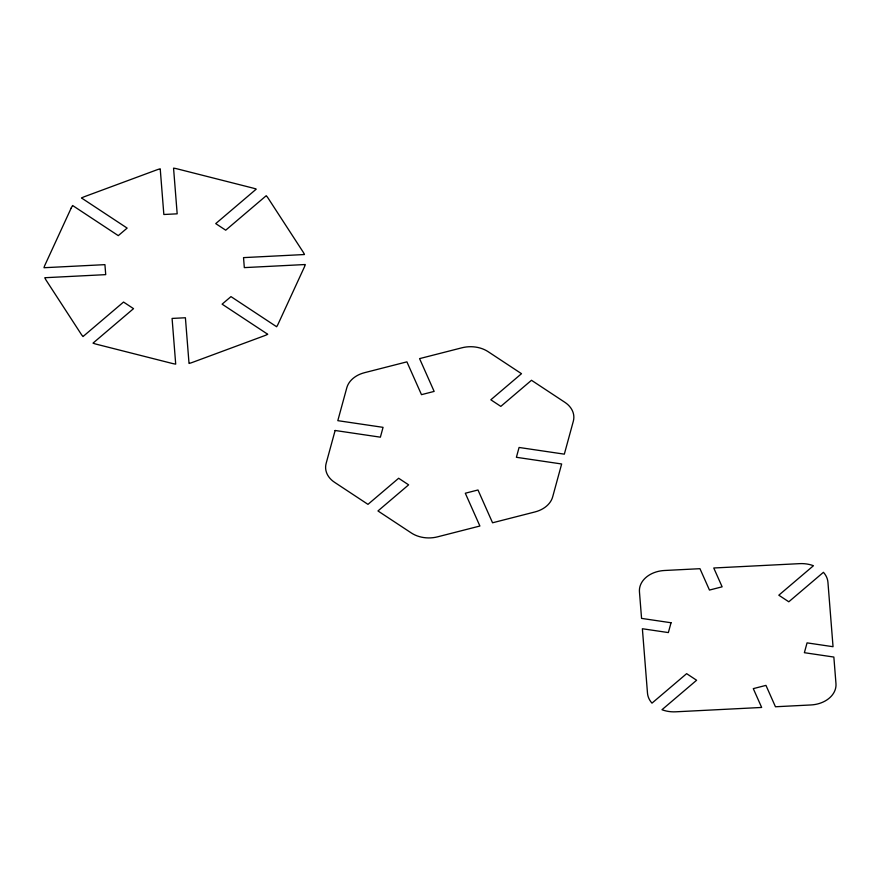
<?xml version="1.0" encoding="UTF-8"?>
<svg xmlns="http://www.w3.org/2000/svg" width="880" height="880" viewBox="0 0 880 880"><rect width="100%" height="100%" fill="white"/><g stroke="black" fill="none" stroke-linecap="round" stroke-linejoin="round"><path stroke-width="1.32" d="M335.126 430.485L326.15 463.364A26.708 20.031 -0.8 0 0 334.576 482.317L367.972 504.361L398.651 478.258L408.628 484.847L377.96 510.95L411.356 532.983A26.708 20.031 -0.8 0 0 437.514 536.855L479.897 526.02L465.311 493.229L477.983 489.984L492.558 522.786L534.941 511.951A26.708 20.031 -0.8 0 0 552.673 496.859L561.649 463.98L516.395 457.292L519.079 447.469L564.333 454.157L573.309 421.278A26.708 20.031 -0.8 0 0 564.883 402.325L531.487 380.281L500.819 406.384L490.831 399.795L521.499 373.692L488.103 351.659A26.708 20.031 -0.8 0 0 461.945 347.787L419.573 358.622L434.148 391.413L421.487 394.658L406.901 361.856L364.518 372.691A26.708 20.031 -0.8 0 0 346.797 387.783L337.81 420.662L383.064 427.35L380.38 437.173L335.126 430.485M671.044 622.754L668.36 632.577L642.378 628.738L647.493 693.176A26.708 20.031 -0.8 0 0 651.981 703.142L686.631 673.662L696.608 680.251L661.969 709.731A26.708 20.031 -0.8 0 0 675.73 711.81L761.662 707.454L753.291 688.633L765.963 685.388L775.456 706.761L810.898 704.957A26.708 20.031 -0.8 0 0 835.967 683.628L833.855 657.052L804.375 652.696L807.059 642.873L833.041 646.712L827.937 582.274A26.708 20.031 -0.8 0 0 823.438 572.308L788.799 601.788L778.811 595.199L813.45 565.719A26.708 20.031 -0.8 0 0 799.7 563.64L713.757 567.996L722.128 586.817L709.467 590.062L699.963 568.689L664.532 570.493A26.708 20.031 -0.8 0 0 639.452 591.822L641.564 618.398L671.044 622.754M71.17 208.109L44.968 265.023A26.708 20.031 -0.8 0 0 44 267.729L104.929 264.649L105.721 274.637L44.792 277.728A26.708 20.031 -0.8 0 0 46.189 280.313L81.158 334.136A26.708 20.031 -0.8 0 0 83.017 336.545L123.541 302.06L133.529 308.649L93.005 343.134A26.708 20.031 -0.8 0 0 96.437 344.223L172.095 363.407A26.708 20.031 -0.8 0 0 175.703 364.111L172.084 318.428L185.405 317.757L189.024 363.44A26.708 20.031 -0.8 0 0 192.489 362.373L264.517 335.698A26.708 20.031 -0.8 0 0 267.751 334.279L222.112 304.161L230.978 296.615L276.617 326.744A26.708 20.031 -0.8 0 0 278.08 324.148L304.282 267.234A26.708 20.031 -0.8 0 0 305.25 264.528L244.321 267.619L243.529 257.62L304.458 254.529A26.708 20.031 -0.8 0 0 303.072 251.944L268.103 198.132A26.708 20.031 -0.8 0 0 266.233 195.712L225.709 230.197L215.732 223.608L256.256 189.123A26.708 20.031 -0.8 0 0 252.813 188.045L177.155 168.85A26.708 20.031 -0.8 0 0 173.558 168.146L177.177 213.829L163.845 214.5L160.226 168.817A26.708 20.031 -0.8 0 0 156.761 169.884L84.744 196.559A26.708 20.031 -0.8 0 0 81.499 197.978L127.138 228.096L118.283 235.642L72.633 205.524A26.708 20.031 -0.8 0 0 71.17 208.109"/></g></svg>
